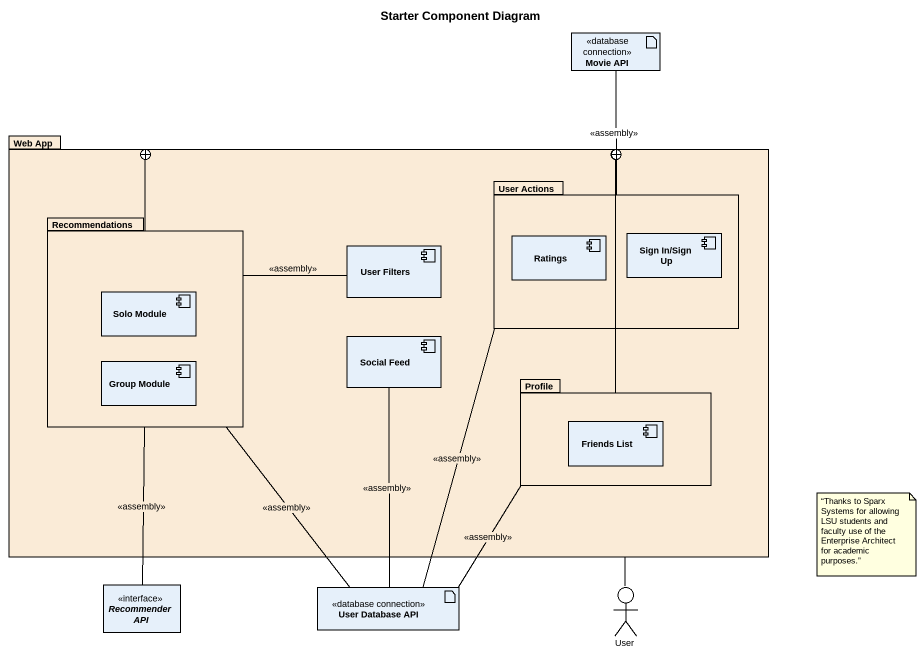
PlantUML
@startuml
title Starter Component Diagram
allowmixing
hide circle
hide empty members
artifact "Movie API" as Movie_API <<database connection>>
package "Web App" as Web_App #FAEBD7 {
  package "User Actions" as User_Actions #FAEBD7 {
    component Ratings
    component "Sign In/Sign Up" as Sign_In_Sign_Up
  }
  package Recommendations #FAEBD7 {
    component "Solo Module" as Solo_Module
    component "Group Module" as Group_Module
  }
  component "User Filters" as User_Filters
  component "Social Feed" as Social_Feed
  package Profile #FAEBD7 {
    component "Friends List" as Friends_List
  }
}
interface "Recommender API" as Recommender_API
artifact "User Database API" as User_Database_API <<database connection>>
actor User
Movie_API -- User_Actions : <<assembly>>
User_Actions -left-+ Web_App
User_Actions -- User_Database_API : <<assembly>>
Recommendations -right-+ Web_App
Recommendations -right- User_Filters : <<assembly>>
Recommendations -- Recommender_API : <<assembly>>
Recommendations -- User_Database_API : <<assembly>>
Social_Feed -- User_Database_API : <<assembly>>
Profile -left-+ Web_App
Profile -- User_Database_API : <<assembly>>
User -up- Web_App
note as N1
  “Thanks to Sparx Systems for allowing LSU students and faculty use of the Enterprise Architect for academic purposes.”
end note
@enduml
